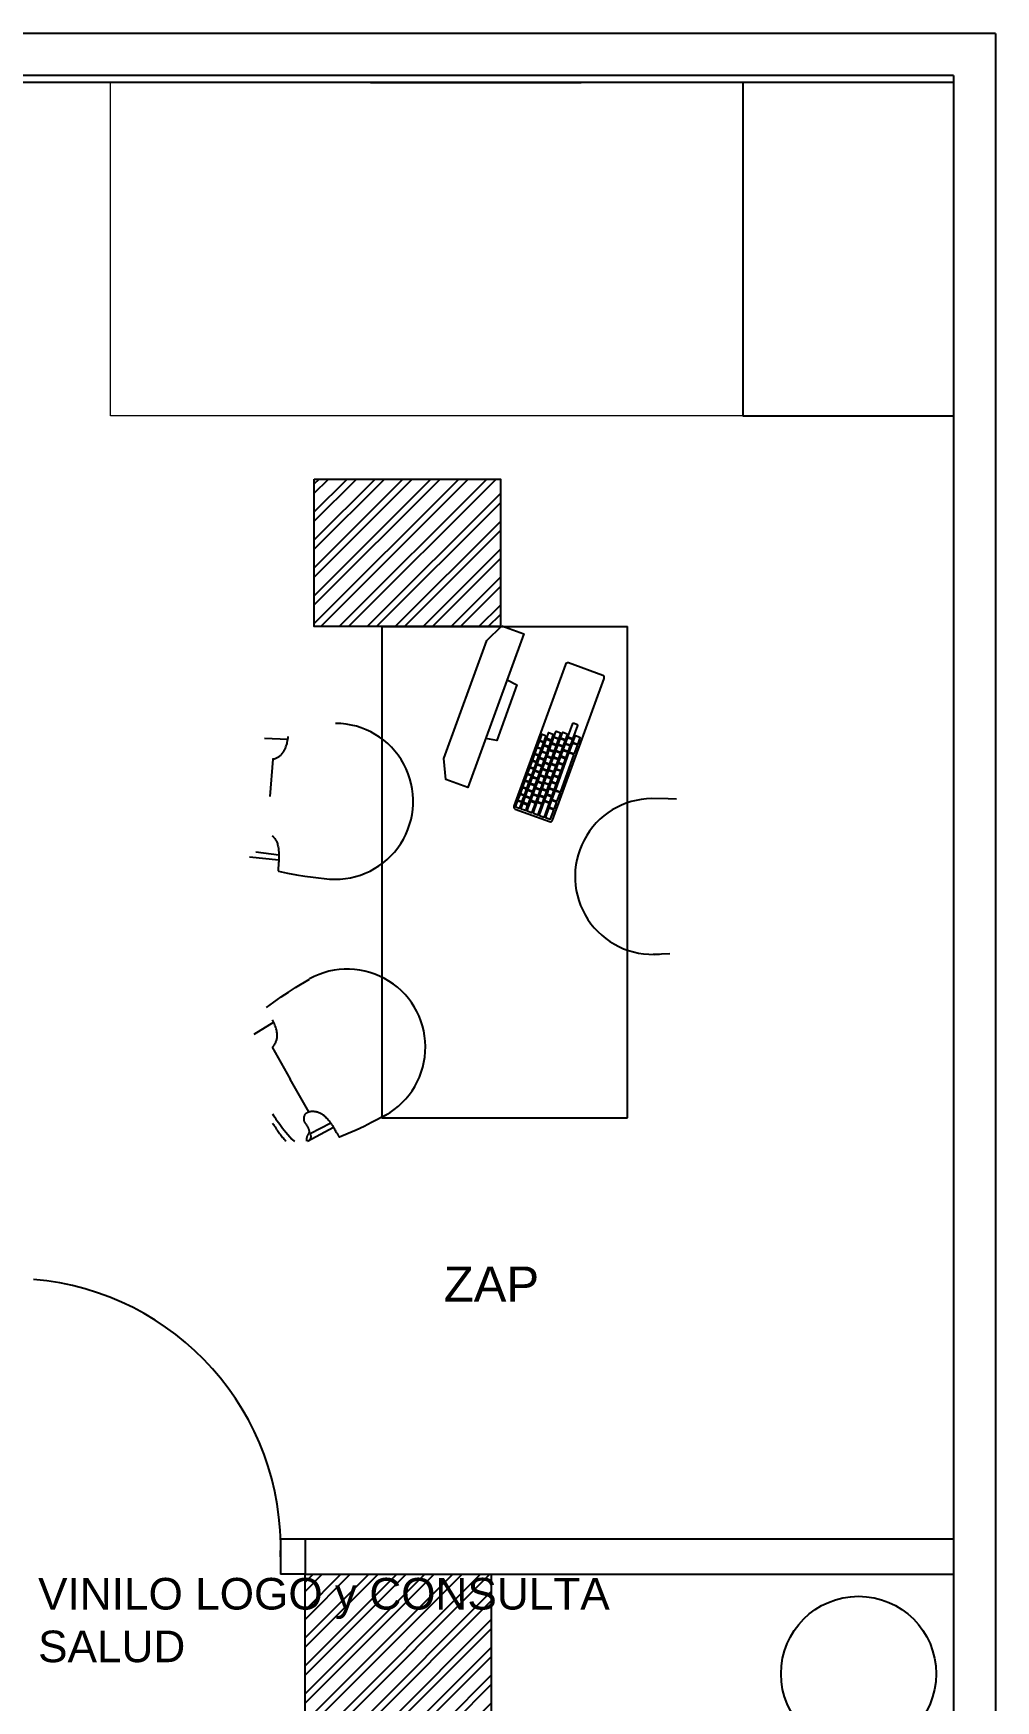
# Model space of a CAD drawing. Extents: x -62916 to 126930, y -44595 to 9525.
# Drawn here: x -13277 to -10537, y -22630 to -17880 of the extents above; entities that cross this region are included whole.
import ezdxf

# ---------------------------------------------------------------- set-up
doc = ezdxf.new("R2010")
doc.units = 0
doc.header["$LTSCALE"] = 1000
doc.header["$MEASUREMENT"] = 0
doc.linetypes.add('TRAZOS2', pattern=[0.375, 0.25, -0.125])
for name, color, linetype in [('ALZADO', 7, 'CONTINUOUS'), ('AREA', 1, 'CONTINUOUS'), ('CARPINTERIA', 4, 'CONTINUOUS'), ('Mobiliario', 8, 'CONTINUOUS'), ('MURO', 2, 'CONTINUOUS')]:
    doc.layers.add(name, color=color, linetype=linetype)
doc.layers.add('CONCEP 2D', color=7, linetype='CONTINUOUS', lineweight=15)
doc.layers.add('textos DT ocultar', color=7, linetype='CONTINUOUS', lineweight=13)
doc.styles.add('ARIAL', font='Arial.ttf')
doc.styles.add('STYLE1', font='Arial.ttf', dxfattribs={"width": 0.75})

msp = doc.modelspace()

# ---------------------------------------------------------------- hatches: boundary and pattern name
at = {"layer": 'ALZADO', "ltscale": 0.5}
h = msp.add_hatch(dxfattribs=at)
h.set_pattern_fill('ANSI32', color=256, scale=150)
h.set_pattern_definition([(45, (0, -25938.553), (-39.77476, 39.77476), []), (45, (26.517, -25938.553), (-39.77476, 39.77476), [])])
h.paths.add_polyline_path([(-21096.7, -22320.4), (-21666.7, -22320.4), (-21666.7, -22720.4), (-21096.7, -22720.4)])
h.paths.add_polyline_path([(-21666.7, -22320.4), (-22066.7, -22320.4), (-22066.7, -22720.4), (-21666.7, -22720.4)])
h.paths.add_polyline_path([(-24426.7, -22320.4), (-24776.7, -22320.4), (-24776.7, -22670.4), (-24426.7, -22670.4)])
h.paths.add_polyline_path([(-16686.3, -22270.4), (-17216.3, -22270.4), (-17216.3, -22690.4), (-16686.3, -22690.4)], flags=0)
h.paths.add_polyline_path([(-16656.7, -21970.4), (-17236.7, -21970.4), (-17236.7, -22770.4), (-16656.7, -22770.4)])
h.paths.add_polyline_path([(-16686.3, -22270.4), (-16686.3, -22690.4), (-17216.3, -22690.4), (-17216.3, -22270.4)], flags=16)
h.paths.add_polyline_path([(-11946.7, -19150.4), (-12476.7, -19150.4), (-12476.7, -19570.4), (-11946.7, -19570.4)])
h.paths.add_polyline_path([(-11972.7, -22270.4), (-12502.7, -22270.4), (-12502.7, -22690.4), (-11972.7, -22690.4)])
h.paths.add_polyline_path([(-22246.7, -19000.4), (-22746.7, -19000.4), (-22746.7, -19400.4), (-22246.7, -19400.4)])
h.paths.add_polyline_path([(-24376.7, -26210.4), (-24826.7, -26210.4), (-24826.7, -26560.4), (-24376.7, -26560.4)])
h.paths.add_polyline_path([(-21666.7, -26210.4), (-22116.7, -26210.4), (-22116.7, -26560.4), (-21666.7, -26560.4)])
h.paths.add_polyline_path([(-16716.7, -26150.4), (-17246.7, -26150.4), (-17246.7, -26510.4), (-16716.7, -26510.4)])
h.paths.add_polyline_path([(-11972.7, -26150.4), (-12502.7, -26150.4), (-12502.7, -26510.4), (-11972.7, -26510.4)])
h.paths.add_polyline_path([(-28426.7, -26210.4), (-28776.7, -26210.4), (-28776.7, -26560.4), (-28426.7, -26560.4)])
h.paths.add_polyline_path([(-27746.7, -22320.4), (-28096.7, -22320.4), (-28096.7, -22670.4), (-27746.7, -22670.4)])
h.paths.add_polyline_path([(-27146.7, -19000.4), (-27496.7, -19000.4), (-27496.7, -19350.4), (-27146.7, -19350.4)])
h.paths.add_polyline_path([(-16656.7, -19200.4), (-17406.7, -19200.4), (-17406.7, -19416.5), (-16656.7, -19416.5), (-16656.7, -19370.4)])

# ---------------------------------------------------------------- linework, layer by layer
for p, q in [((-12316.7, -18020.4), (-11716.7, -18020.4)), ((-10656.7, -18020.4), (-11256.7, -18020.4)), ((-10656.7, -22170.4), (-12572.7, -22170.4)), ((-12502.7, -22170.4), (-12502.7, -22270.4)), ((-12502.7, -22270.4), (-12572.7, -22270.4)), ((-11972.7, -22270.4), (-10656.7, -22270.4))]:
    msp.add_line(p, q, dxfattribs=at)
at = {"layer": 'ALZADO', "color": 8, "ltscale": 0.5}
for p, q in [((-11256.7, -18020.4), (-11256.7, -18970.4)), ((-11256.7, -18970.4), (-10656.7, -18970.4))]:
    msp.add_line(p, q, dxfattribs=at)
msp.add_circle((-10926.9, -22553.9), 220.8, dxfattribs=at)
at = {"layer": 'CARPINTERIA'}
msp.add_line((-12572.7, -22170.4), (-12572.7, -22270.4), dxfattribs=at)
msp.add_arc((-13339.9, -22195.4), 767.6, 358.1336, 85.2774, dxfattribs=at)
at = {"layer": 'CONCEP 2D', "color": 8, "linetype": 'TRAZOS2', "ltscale": 250}
for p, q in [((-13056.7, -18970.4), (-13056.7, -18020.4)), ((-11256.7, -18970.4), (-13056.7, -18970.4))]:
    msp.add_line(p, q, dxfattribs=at)
at = {"layer": 'Mobiliario', "ltscale": 0.5}
msp.add_line((-12284.6, -19570.4), (-11584.6, -19570.4), dxfattribs=at)
for points in [[(-11942.4, -19568.2), (-11879.7, -19591.1), (-12039.1, -20029), (-12101.8, -20006.2), (-12107.7, -19946.6), (-11985.2, -19610), (-11942.4, -19568.2)], [(-11927.4, -19722.1), (-11899.8, -19736.6), (-11957.4, -19894.8), (-11988.3, -19889.7)]]:
    msp.add_lwpolyline(points, dxfattribs=at)
for points in [[(-11740, -19846.1, 0.414201), (-11741.7, -19846.9), (-11754.9, -19883.1, 0.414201), (-11754.1, -19884.9), (-11741.6, -19889.4, 0.414188), (-11739.9, -19888.6), (-11726.7, -19852.3, 0.414201), (-11727.5, -19850.6)], [(-11835, -19897.2, 0.450069), (-11836.7, -19898), (-11841.8, -19911.9, 0.45007), (-11841, -19913.6), (-11831.2, -19917.2, 0.411174), (-11829.3, -19916.4), (-11824.2, -19902.6, 0.411173), (-11825.2, -19900.8)], [(-11828.1, -19878.3, 0.450069), (-11829.8, -19879.1), (-11834.9, -19893, 0.45007), (-11834.1, -19894.7), (-11824.3, -19898.2, 0.411174), (-11822.4, -19897.5), (-11817.3, -19883.6, 0.411173), (-11818.3, -19881.8)], [(-11816.1, -19891.9, 0.414201), (-11817.8, -19892.7), (-11822.4, -19905.4, 0.414201), (-11821.6, -19907.1), (-11809.1, -19911.6, 0.414188), (-11807.4, -19910.8), (-11802.8, -19898.2, 0.414201), (-11803.6, -19896.5)], [(-11809.4, -19873.6, 0.414201), (-11811.2, -19874.4), (-11815.7, -19887.1, 0.414201), (-11815, -19888.8), (-11802.5, -19893.3, 0.414188), (-11800.7, -19892.5), (-11796.2, -19879.9, 0.414201), (-11796.9, -19878.2)], [(-11794.5, -19886.9, 0.414201), (-11796.2, -19887.7), (-11800.8, -19900.3, 0.414201), (-11800, -19902), (-11787.5, -19906.6, 0.414188), (-11785.8, -19905.8), (-11781.2, -19893.2, 0.414201), (-11782, -19891.4)], [(-11788, -19869.2, 0.414201), (-11789.7, -19870), (-11794.3, -19882.6, 0.414201), (-11793.5, -19884.4), (-11781, -19888.9, 0.414188), (-11779.3, -19888.1), (-11774.7, -19875.5, 0.414201), (-11775.5, -19873.8)], [(-11775.8, -19890.2, 0.414201), (-11777.5, -19891), (-11782.1, -19903.6, 0.414201), (-11781.3, -19905.3), (-11768.8, -19909.9, 0.414188), (-11767.1, -19909), (-11762.5, -19896.4, 0.414201), (-11763.3, -19894.7)], [(-11769.4, -19872.5, 0.414201), (-11771.1, -19873.3), (-11775.7, -19885.9, 0.414201), (-11774.9, -19887.6), (-11762.4, -19892.2, 0.414188), (-11760.7, -19891.4), (-11756.1, -19878.8, 0.414201), (-11756.9, -19877.1)], [(-11755.2, -19888, 0.414201), (-11756.9, -19888.8), (-11761.5, -19901.4, 0.414201), (-11760.7, -19903.2), (-11748.2, -19907.7, 0.414188), (-11746.5, -19906.9), (-11741.9, -19894.3, 0.414201), (-11742.7, -19892.6)], [(-11733.1, -19881.6, 0.414201), (-11734.8, -19882.4), (-11740.8, -19899, 0.414201), (-11740, -19900.7), (-11727.5, -19905.3, 0.414188), (-11725.8, -19904.5), (-11719.8, -19887.8, 0.414201), (-11720.6, -19886.1)], [(-11848.8, -19935, 0.450069), (-11850.5, -19935.8), (-11855.5, -19949.7, 0.45007), (-11854.8, -19951.4), (-11845, -19955, 0.411174), (-11843, -19954.3), (-11838, -19940.4, 0.411173), (-11839, -19938.6)], [(-11841.9, -19916.1, 0.450069), (-11843.6, -19916.9), (-11848.7, -19930.8, 0.45007), (-11847.9, -19932.5), (-11838.1, -19936.1, 0.411174), (-11836.2, -19935.4), (-11831.1, -19921.5, 0.411173), (-11832.1, -19919.7)], [(-11835.8, -19946.2, 0.414201), (-11837.6, -19947), (-11842.1, -19959.6, 0.414201), (-11841.4, -19961.3), (-11828.9, -19965.9, 0.414188), (-11827.2, -19965.1), (-11822.6, -19952.4, 0.414201), (-11823.3, -19950.7)], [(-11829.2, -19927.9, 0.414201), (-11830.9, -19928.7), (-11835.5, -19941.3, 0.414201), (-11834.7, -19943), (-11822.2, -19947.6, 0.414188), (-11820.5, -19946.8), (-11815.9, -19934.2, 0.414201), (-11816.7, -19932.4)], [(-11822.8, -19910.2, 0.414201), (-11824.5, -19911), (-11829.1, -19923.6, 0.414201), (-11828.3, -19925.4), (-11815.8, -19929.9, 0.414188), (-11814.1, -19929.1), (-11809.5, -19916.5, 0.414201), (-11810.3, -19914.8)], [(-11814.4, -19941.8, 0.414201), (-11816.1, -19942.6), (-11820.7, -19955.2, 0.414201), (-11819.9, -19956.9), (-11807.4, -19961.4, 0.414188), (-11805.7, -19960.6), (-11801.1, -19948, 0.414201), (-11801.9, -19946.3)], [(-11807.8, -19923.5, 0.414201), (-11809.5, -19924.3), (-11814.1, -19936.9, 0.414201), (-11813.3, -19938.6), (-11800.8, -19943.2, 0.414188), (-11799.1, -19942.3), (-11794.5, -19929.7, 0.414201), (-11795.3, -19928)], [(-11801.1, -19905.2, 0.414201), (-11802.8, -19906), (-11807.4, -19918.6, 0.414201), (-11806.6, -19920.3), (-11794.1, -19924.9, 0.414188), (-11792.4, -19924.1), (-11787.8, -19911.4, 0.414201), (-11788.6, -19909.7)], [(-11795.8, -19945, 0.414201), (-11797.5, -19945.8), (-11802.1, -19958.5, 0.414201), (-11801.3, -19960.2), (-11788.8, -19964.7, 0.414188), (-11787.1, -19963.9), (-11782.5, -19951.3, 0.414201), (-11783.3, -19949.6)], [(-11789.1, -19926.7, 0.414201), (-11790.9, -19927.6), (-11795.4, -19940.2, 0.414201), (-11794.7, -19941.9), (-11782.2, -19946.4, 0.414188), (-11780.4, -19945.6), (-11775.9, -19933, 0.414201), (-11776.6, -19931.3)], [(-11782.5, -19908.5, 0.414201), (-11784.2, -19909.3), (-11788.8, -19921.9, 0.414201), (-11788, -19923.6), (-11775.5, -19928.1, 0.414188), (-11773.8, -19927.3), (-11769.2, -19914.7, 0.414201), (-11770, -19913)], [(-11775, -19942.3, 0.414201), (-11776.7, -19943.1), (-11781.3, -19955.7, 0.414201), (-11780.5, -19957.4), (-11768, -19961.9, 0.414188), (-11766.3, -19961.1), (-11761.7, -19948.5, 0.414201), (-11762.5, -19946.8)], [(-11768.3, -19924, 0.414201), (-11770, -19924.8), (-11774.6, -19937.4, 0.414201), (-11773.8, -19939.1), (-11761.3, -19943.7, 0.414188), (-11759.6, -19942.9), (-11755, -19930.2, 0.414201), (-11755.8, -19928.5)], [(-11761.7, -19905.7, 0.414201), (-11763.4, -19906.5), (-11768, -19919.1, 0.414201), (-11767.2, -19920.8), (-11754.7, -19925.4, 0.414188), (-11753, -19924.6), (-11748.4, -19911.9, 0.414201), (-11749.2, -19910.2)], [(-11741, -19903.3, 0.414201), (-11742.7, -19904.1), (-11750.7, -19926.1, 0.414201), (-11749.9, -19927.8), (-11737.4, -19932.4, 0.414188), (-11735.7, -19931.6), (-11727.7, -19909.5, 0.414201), (-11728.5, -19907.8)], [(-11869.4, -19991.8, 0.450069), (-11871.2, -19992.6), (-11876.2, -20006.5, 0.45007), (-11875.4, -20008.2), (-11865.6, -20011.8, 0.411174), (-11863.7, -20011), (-11858.7, -19997.2, 0.411173), (-11859.7, -19995.4)], [(-11862.6, -19972.9, 0.450069), (-11864.3, -19973.7), (-11869.3, -19987.6, 0.45007), (-11868.5, -19989.3), (-11858.8, -19992.9, 0.411174), (-11856.8, -19992.1), (-11851.8, -19978.3, 0.411173), (-11852.8, -19976.5)], [(-11855.7, -19954, 0.450069), (-11857.4, -19954.8), (-11862.4, -19968.6, 0.45007), (-11861.6, -19970.4), (-11851.9, -19973.9, 0.411174), (-11849.9, -19973.2), (-11844.9, -19959.3, 0.411173), (-11845.9, -19957.5)], [(-11849.2, -19982.8, 0.414201), (-11850.9, -19983.6), (-11855.5, -19996.2, 0.414201), (-11854.7, -19997.9), (-11842.2, -20002.4, 0.414188), (-11840.5, -20001.6), (-11835.9, -19989, 0.414201), (-11836.7, -19987.3)], [(-11842.5, -19964.5, 0.414201), (-11844.2, -19965.3), (-11848.8, -19977.9, 0.414201), (-11848, -19979.6), (-11835.5, -19984.2, 0.414188), (-11833.8, -19983.3), (-11829.2, -19970.7, 0.414201), (-11830, -19969)], [(-11834.2, -19996, 0.414201), (-11835.9, -19996.8), (-11840.5, -20009.4, 0.414201), (-11839.7, -20011.1), (-11827.2, -20015.7, 0.414188), (-11825.5, -20014.9), (-11820.9, -20002.3, 0.414201), (-11821.7, -20000.6)], [(-11827.5, -19977.7, 0.414201), (-11829.2, -19978.5), (-11833.8, -19991.1, 0.414201), (-11833, -19992.9), (-11820.5, -19997.4, 0.414188), (-11818.8, -19996.6), (-11814.2, -19984, 0.414201), (-11815, -19982.3)], [(-11820.9, -19959.4, 0.414201), (-11822.6, -19960.2), (-11827.2, -19972.8, 0.414201), (-11826.4, -19974.6), (-11813.9, -19979.1, 0.414188), (-11812.2, -19978.3), (-11807.6, -19965.7, 0.414201), (-11808.4, -19964)], [(-11808.9, -19981, 0.414201), (-11810.6, -19981.8), (-11815.2, -19994.4, 0.414201), (-11814.4, -19996.1), (-11801.9, -20000.7, 0.414188), (-11800.2, -19999.9), (-11795.6, -19987.3, 0.414201), (-11796.4, -19985.5)], [(-11802.5, -19963.3, 0.414201), (-11804.2, -19964.1), (-11808.8, -19976.8, 0.414201), (-11808, -19978.5), (-11795.5, -19983, 0.414188), (-11793.8, -19982.2), (-11789.2, -19969.6, 0.414201), (-11790, -19967.9)], [(-11794.7, -19996.5, 0.414201), (-11796.4, -19997.3), (-11801, -20009.9, 0.414201), (-11800.2, -20011.6), (-11787.7, -20016.2, 0.414188), (-11786, -20015.4), (-11781.4, -20002.8, 0.414201), (-11782.2, -20001.1)], [(-11788.1, -19978.2, 0.414201), (-11789.8, -19979), (-11794.4, -19991.6, 0.414201), (-11793.6, -19993.4), (-11781.1, -19997.9, 0.414188), (-11779.4, -19997.1), (-11774.8, -19984.5, 0.414201), (-11775.6, -19982.8)], [(-11781.6, -19960.6, 0.414201), (-11783.3, -19961.4), (-11787.9, -19974, 0.414201), (-11787.1, -19975.7), (-11774.6, -19980.2, 0.414188), (-11772.9, -19979.4), (-11768.3, -19966.8, 0.414201), (-11769.1, -19965.1)], [(-11883.2, -20029.7, 0.450069), (-11884.9, -20030.5), (-11890, -20044.3, 0.45007), (-11889.2, -20046.1), (-11879.4, -20049.6, 0.411174), (-11877.5, -20048.9), (-11872.4, -20035, 0.411173), (-11873.4, -20033.2)], [(-11876.3, -20010.7, 0.450069), (-11878, -20011.5), (-11883.1, -20025.4, 0.45007), (-11882.3, -20027.1), (-11872.5, -20030.7, 0.411174), (-11870.6, -20030), (-11865.5, -20016.1, 0.411173), (-11866.6, -20014.3)], [(-11869.1, -20037.6, 0.414201), (-11870.8, -20038.4), (-11875.4, -20051.1, 0.414201), (-11874.6, -20052.8), (-11862.1, -20057.3, 0.414188), (-11860.4, -20056.5), (-11855.8, -20043.9, 0.414201), (-11856.6, -20042.2)], [(-11862.5, -20019.3, 0.414201), (-11864.2, -20020.2), (-11868.8, -20032.8, 0.414201), (-11868, -20034.5), (-11855.5, -20039, 0.414188), (-11853.8, -20038.2), (-11849.2, -20025.6, 0.414201), (-11850, -20023.9)], [(-11855.8, -20001.1, 0.414201), (-11857.5, -20001.9), (-11862.1, -20014.5, 0.414201), (-11861.3, -20016.2), (-11848.8, -20020.7, 0.414188), (-11847.1, -20019.9), (-11842.5, -20007.3, 0.414201), (-11843.3, -20005.6)], [(-11847.3, -20032, 0.414201), (-11849, -20032.8), (-11853.6, -20045.4, 0.414201), (-11852.8, -20047.1), (-11840.3, -20051.6, 0.414188), (-11838.6, -20050.8), (-11834, -20038.2, 0.414201), (-11834.8, -20036.5)], [(-11840.6, -20013.7, 0.414201), (-11842.3, -20014.5), (-11846.9, -20027.1, 0.414201), (-11846.1, -20028.8), (-11833.6, -20033.4, 0.414188), (-11831.9, -20032.5), (-11827.3, -20019.9, 0.414201), (-11828.1, -20018.2)], [(-11828.6, -20035.2, 0.414201), (-11830.3, -20036), (-11834.9, -20048.7, 0.414201), (-11834.1, -20050.4), (-11821.6, -20054.9, 0.414188), (-11819.9, -20054.1), (-11815.3, -20041.5, 0.414201), (-11816.1, -20039.8)], [(-11822, -20016.9, 0.414201), (-11823.7, -20017.8), (-11828.3, -20030.4, 0.414201), (-11827.5, -20032.1), (-11815, -20036.6, 0.414188), (-11813.3, -20035.8), (-11808.7, -20023.2, 0.414201), (-11809.5, -20021.5)], [(-11815.5, -19999.3, 0.414201), (-11817.3, -20000.1), (-11821.8, -20012.7, 0.414201), (-11821.1, -20014.4), (-11808.6, -20019, 0.414188), (-11806.8, -20018.2), (-11802.3, -20005.5, 0.414201), (-11803, -20003.8)], [(-11807.8, -20032.5, 0.414201), (-11809.5, -20033.3), (-11814.1, -20045.9, 0.414201), (-11813.3, -20047.6), (-11800.8, -20052.1, 0.414188), (-11799.1, -20051.3), (-11794.5, -20038.7, 0.414201), (-11795.3, -20037)], [(-11801.4, -20014.8, 0.414201), (-11803.1, -20015.6), (-11807.7, -20028.2, 0.414201), (-11806.9, -20029.9), (-11794.4, -20034.5, 0.414188), (-11792.7, -20033.7), (-11788.1, -20021.1, 0.414201), (-11788.9, -20019.3)], [(-11790.3, -20038.9, 0.414201), (-11792, -20039.7), (-11800, -20061.7, 0.414201), (-11799.3, -20063.4), (-11786.8, -20068, 0.414188), (-11785, -20067.2), (-11777, -20045.1, 0.414201), (-11777.8, -20043.4)], [(-11897, -20067.5, 0.450069), (-11898.7, -20068.3), (-11903.8, -20082.2, 0.45007), (-11903, -20083.9), (-11893.2, -20087.5, 0.411174), (-11891.3, -20086.7), (-11886.2, -20072.9, 0.411173), (-11887.2, -20071.1)], [(-11890.1, -20048.6, 0.450069), (-11891.8, -20049.4), (-11896.9, -20063.3, 0.45007), (-11896.1, -20065), (-11886.3, -20068.5, 0.411174), (-11884.4, -20067.8), (-11879.3, -20053.9, 0.411173), (-11880.3, -20052.1)], [(-11882.5, -20074.2, 0.414201), (-11884.2, -20075), (-11888.8, -20087.6, 0.414201), (-11888, -20089.4), (-11875.5, -20093.9, 0.414188), (-11873.8, -20093.1), (-11869.2, -20080.5, 0.414201), (-11870, -20078.8)], [(-11875.8, -20055.9, 0.414201), (-11877.5, -20056.7), (-11882.1, -20069.3, 0.414201), (-11881.3, -20071.1), (-11868.8, -20075.6, 0.414188), (-11867.1, -20074.8), (-11862.5, -20062.2, 0.414201), (-11863.3, -20060.5)], [(-11860.6, -20068.5, 0.414201), (-11862.3, -20069.3), (-11871.3, -20094, 0.414201), (-11870.5, -20095.7), (-11858, -20100.3, 0.414188), (-11856.3, -20099.5), (-11847.3, -20074.8, 0.414201), (-11848.1, -20073.1)], [(-11853.9, -20050.2, 0.414201), (-11855.6, -20051.1), (-11860.2, -20063.7, 0.414201), (-11859.4, -20065.4), (-11846.9, -20069.9, 0.414188), (-11845.2, -20069.1), (-11840.6, -20056.5, 0.414201), (-11841.4, -20054.8)], [(-11841.9, -20071.8, 0.414201), (-11843.7, -20072.6), (-11853.8, -20100.4, 0.414201), (-11853, -20102.1), (-11840.5, -20106.6, 0.414188), (-11838.8, -20105.8), (-11828.7, -20078.1, 0.414201), (-11829.4, -20076.4)], [(-11835.3, -20053.5, 0.414201), (-11837, -20054.3), (-11841.6, -20067, 0.414201), (-11840.8, -20068.7), (-11828.3, -20073.2, 0.414188), (-11826.6, -20072.4), (-11822, -20059.8, 0.414201), (-11822.8, -20058.1)], [(-11821.1, -20069, 0.414201), (-11822.8, -20069.9), (-11836.3, -20106.7, 0.414201), (-11835.5, -20108.5), (-11823, -20113, 0.414188), (-11821.3, -20112.2), (-11807.8, -20075.3, 0.414201), (-11808.6, -20073.6)], [(-11814.5, -20050.8, 0.414201), (-11816.2, -20051.6), (-11820.8, -20064.2, 0.414201), (-11820, -20065.9), (-11807.5, -20070.4, 0.414188), (-11805.8, -20069.6), (-11801.2, -20057, 0.414201), (-11802, -20055.3)], [(-11808.1, -20087.6, 0.414201), (-11809.8, -20088.5), (-11818.8, -20113.1, 0.414201), (-11818, -20114.8), (-11805.5, -20119.4, 0.414188), (-11803.8, -20118.6), (-11794.8, -20093.9, 0.414201), (-11795.6, -20092.2)], [(-11800.2, -20066, 0.414201), (-11801.9, -20066.8), (-11807.9, -20083.4, 0.414201), (-11807.2, -20085.1), (-11794.7, -20089.7, 0.414188), (-11792.9, -20088.9), (-11786.9, -20072.2, 0.414201), (-11787.7, -20070.5)]]:
    msp.add_lwpolyline(points, format="xyb", close=True, dxfattribs=at)
at = {"layer": 'MURO', "ltscale": 0.5}
for p, q in [((-10536.7, -17880.4), (-13496.7, -17880.4)), ((-10536.7, -17880.4), (-10536.7, -26470.4)), ((-10656.7, -18000.4), (-13376.7, -18000.4)), ((-10656.7, -18000.4), (-10656.7, -26470.4)), ((-10656.7, -18020.4), (-13376.7, -18020.4)), ((-12476.7, -19570.4), (-12476.7, -19370.4))]:
    msp.add_line(p, q, dxfattribs=at)
for points in [[(-12476.7, -19150.4), (-11946.7, -19150.4), (-11946.7, -19570.4), (-12476.7, -19570.4)], [(-12502.7, -22270.4), (-11972.7, -22270.4), (-11972.7, -22690.4), (-12502.7, -22690.4)]]:
    msp.add_lwpolyline(points, close=True, dxfattribs=at)

# ---------------------------------------------------------------- texts
at = {"layer": 'AREA', "color": 3, "style": 'STYLE1'}
msp.add_text('ZAP', height=100, dxfattribs=at).set_placement((-12108.1, -21493.7))
at = {"layer": 'textos DT ocultar', "color": 6, "insert": (-13455.2, -22280.8), "char_height": 64, "width": 2052.392, "attachment_point": 1, "style": 'ARIAL'}
msp.add_mtext('\\pxi-3,l3,t3;{\\fSymbol|b0|i0|c2|p18;\\H1.4063x;·^I}{\\H1.4063x;VINILO LOGO y CONSULTA SALUD\\P\\pi0,l0,tz;\\H0.66664x;\\P\\P\\P                                    \\P \\H0.99997x;      \\P                        \\P\\pi13.128;              }', dxfattribs=at)

# ---------------------------------------------------------------- wipeouts: each hides what was drawn before it
at = {"ltscale": 0.5}
msp.add_wipeout([(-11363.6, -20491.8), (-11363.5, -20474.4), (-11363.4, -20461), (-11321.4, -20459.6), (-11277.3, -20457.6), (-11272.9, -20464.9), (-11269.3, -20469.1), (-11267.3, -20470.6), (-11264.1, -20471.8), (-11262, -20472.2), (-11259.7, -20472.4), (-11256.6, -20472.2), (-11254.3, -20471.8), (-11251.1, -20470.7), (-11248.4, -20469.2), (-11245.8, -20467.1), (-11244, -20465.1), (-11240.4, -20460.4), (-11236.6, -20453.5), (-11233.5, -20447.2), (-11230, -20437.8), (-11227.4, -20428.6), (-11225.7, -20422.1), (-11223.9, -20413.6), (-11222.6, -20406.6), (-11222, -20399.3), (-11220.1, -20381.1), (-11218.6, -20358.6), (-11216.7, -20319.3), (-11216.1, -20276.2), (-11218, -20233.6), (-11221.4, -20185), (-11225.9, -20149.3), (-11232.4, -20126), (-11235.4, -20117.8), (-11242.4, -20102.1), (-11247.7, -20096.5), (-11252.7, -20092.6), (-11259.9, -20089.4), (-11264.2, -20089.7), (-11269.5, -20090.7), (-11274.1, -20093.7), (-11277.7, -20098.4), (-11279.7, -20102.9), (-11366.7, -20101.5), (-11367.1, -20086.2), (-11367.3, -20075.8), (-11367.6, -20072.7), (-11367.9, -20071.8), (-11368.2, -20071.1), (-11369, -20069.8), (-11420.5, -20064.2), (-11445.1, -20062.5), (-11492.2, -20060.9), (-11515.6, -20060.4), (-11538.8, -20061.9), (-11561.9, -20065.8), (-11576.9, -20069.9), (-11601.6, -20078.8), (-11616.6, -20086.6), (-11632.3, -20095), (-11652.4, -20110.3), (-11670.7, -20126.2), (-11686.9, -20145.3), (-11699.6, -20163.3), (-11711.6, -20184.6), (-11720.5, -20204.7), (-11727.1, -20224.6), (-11731.4, -20245.5), (-11733.8, -20265.7), (-11734.6, -20286.9), (-11733.2, -20309.8), (-11728.2, -20331.6), (-11722.5, -20356), (-11712.4, -20377.7), (-11701.7, -20398.9), (-11687.4, -20419), (-11673.8, -20434.6), (-11658.3, -20450.3), (-11634.7, -20468.2), (-11615.6, -20479.6), (-11594.4, -20489.4), (-11572.8, -20495.9), (-11550.5, -20501.3), (-11531.9, -20503.7), (-11510.7, -20504.2), (-11471.4, -20503.3), (-11432, -20500.7), (-11397.6, -20496.9), (-11365.2, -20492.3), (-11364.7, -20492.3), (-11364.1, -20492.1), (-11363.9, -20491.9)], dxfattribs=at).dxf.layer = 'Mobiliario'

# ---------------------------------------------------------------- next in the draw order: linework, layer by layer
at = {"layer": 'Mobiliario', "ltscale": 0.5}
for p, q in [((-11584.6, -20970.4), (-11584.6, -19570.4)), ((-11584.6, -20970.4), (-11584.6, -19570.4)), ((-11468.9, -20061.5), (-11515.6, -20060.4)), ((-11445.1, -20062.5), (-11468.9, -20061.5)), ((-11464.8, -20502.5), (-11512.2, -20504.5))]:
    msp.add_line(p, q, dxfattribs=at)
for points in [[(-11752.8, -19674.2, 0.414201), (-11761.4, -19678.3), (-11908.3, -20082, 0.38771), (-11904.9, -20090.4), (-11806.9, -20126, 0.414201), (-11798.3, -20122), (-11651.4, -19718.3, 0.414201), (-11655.3, -19709.7)], [(-11750.8, -19930.3, 0.414201), (-11752.5, -19931.1), (-11790.2, -20034.6, 0.414201), (-11789.4, -20036.3), (-11776.9, -20040.9, 0.414188), (-11775.2, -20040), (-11737.5, -19936.6, 0.414201), (-11738.3, -19934.9)]]:
    msp.add_lwpolyline(points, format="xyb", close=True, dxfattribs=at)
msp.add_arc((-11512.3, -20282.4), 222.1, 90.8366, 274.7274, dxfattribs=at)

# ---------------------------------------------------------------- next in the draw order: wipeouts: each hides what was drawn before it
at = {"ltscale": 0.5}
for points in [[(-12547, -19846.7), (-12548.7, -19864.1), (-12550, -19877.4), (-12591.9, -19875.2), (-12636, -19873.3), (-12639.7, -19865.7), (-12643, -19861.2), (-12644.9, -19859.5), (-12648, -19858), (-12650, -19857.4), (-12652.3, -19857.1), (-12655.4, -19856.9), (-12657.7, -19857.1), (-12661, -19857.9), (-12663.8, -19859.2), (-12666.5, -19861.1), (-12668.6, -19862.9), (-12672.5, -19867.3), (-12676.9, -19873.9), (-12680.5, -19879.9), (-12684.9, -19888.9), (-12688.2, -19897.8), (-12690.5, -19904.2), (-12693.1, -19912.5), (-12694.9, -19919.4), (-12696.2, -19926.6), (-12699.7, -19944.6), (-12703.1, -19966.8), (-12708.4, -20005.8), (-12712.8, -20048.7), (-12714.5, -20091.3), (-12715.5, -20140), (-12714, -20175.9), (-12709.7, -20199.7), (-12707.4, -20208.2), (-12701.7, -20224.4), (-12696.9, -20230.4), (-12692.3, -20234.8), (-12685.4, -20238.6), (-12681.1, -20238.6), (-12675.8, -20238.1), (-12670.9, -20235.5), (-12667, -20231.2), (-12664.5, -20226.9), (-12577.9, -20235.8), (-12578.9, -20251.1), (-12579.7, -20261.5), (-12579.6, -20264.6), (-12579.4, -20265.5), (-12579.2, -20266.2), (-12578.4, -20267.6), (-12527.6, -20277.7), (-12503.3, -20281.5), (-12456.4, -20287.2), (-12433.3, -20289.8), (-12410, -20290.2), (-12386.7, -20288.4), (-12371.3, -20285.6), (-12346, -20279), (-12330.3, -20272.5), (-12314, -20265.4), (-12292.6, -20252), (-12273, -20237.7), (-12255.2, -20220.1), (-12241, -20203.2), (-12227.1, -20183.1), (-12216.6, -20163.9), (-12208.3, -20144.6), (-12202.1, -20124.2), (-12197.9, -20104.2), (-12195.3, -20083.2), (-12194.8, -20060.2), (-12197.8, -20038.1), (-12201.3, -20013.4), (-12209.5, -19990.8), (-12218.4, -19968.7), (-12230.8, -19947.5), (-12243, -19930.7), (-12257.1, -19913.8), (-12279.1, -19893.9), (-12297, -19880.9), (-12317.4, -19869.3), (-12338.3, -19860.9), (-12360, -19853.6), (-12378.4, -19849.5), (-12399.4, -19847.2), (-12438.6, -19844.7), (-12478.2, -19843.8), (-12512.7, -19844.6), (-12545.4, -19846.3), (-12545.9, -19846.3), (-12546.5, -19846.5), (-12546.8, -19846.7)], [(-12406.3, -21024.1), (-12415.2, -21009.1), (-12422, -20997.5), (-12459, -21017.3), (-12498.2, -21037.6), (-12498.3, -21046.1), (-12499.4, -21051.6), (-12500.4, -21053.9), (-12502.6, -21056.5), (-12504.2, -21057.9), (-12506.1, -21059.2), (-12508.9, -21060.6), (-12511, -21061.5), (-12514.4, -21062.1), (-12517.4, -21062.1), (-12520.7, -21061.6), (-12523.3, -21060.8), (-12528.8, -21058.5), (-12535.5, -21054.4), (-12541.3, -21050.5), (-12549.1, -21044.1), (-12555.9, -21037.5), (-12560.7, -21032.7), (-12566.5, -21026.2), (-12571.1, -21020.8), (-12575.3, -21014.8), (-12586.1, -21000), (-12598.6, -20981.3), (-12619.8, -20948.1), (-12641.9, -20911.2), (-12661.5, -20873.3), (-12683, -20829.5), (-12696.9, -20796.3), (-12702.9, -20772.9), (-12704.4, -20764.3), (-12706.2, -20747.2), (-12704.4, -20739.7), (-12702, -20733.8), (-12697.4, -20727.4), (-12693.5, -20725.6), (-12688.4, -20723.8), (-12682.9, -20724.1), (-12677.5, -20726.4), (-12673.5, -20729.2), (-12598.8, -20684.5), (-12606.1, -20671.1), (-12611.2, -20662), (-12612.5, -20659.2), (-12612.7, -20658.2), (-12612.8, -20657.5), (-12612.7, -20655.9), (-12570.9, -20625.3), (-12550.4, -20611.6), (-12510.4, -20586.6), (-12490.5, -20574.5), (-12469.6, -20564.2), (-12447.7, -20556), (-12432.6, -20552.1), (-12406.8, -20547.4), (-12389.9, -20546.7), (-12372.1, -20546.2), (-12347.1, -20549.3), (-12323.3, -20554), (-12299.7, -20562.4), (-12279.6, -20571.6), (-12258.6, -20584.1), (-12240.9, -20597), (-12225.2, -20611), (-12211, -20626.9), (-12198.8, -20643.2), (-12187.5, -20661.2), (-12177.3, -20681.7), (-12170.7, -20703.1), (-12163.5, -20727), (-12161.3, -20750.9), (-12160, -20774.6), (-12162.4, -20799.2), (-12166.3, -20819.5), (-12172, -20840.8), (-12183.5, -20868.1), (-12194.2, -20887.5), (-12207.8, -20906.6), (-12223.1, -20923.1), (-12239.8, -20938.9), (-12254.7, -20950.3), (-12272.8, -20961.3), (-12307.3, -20980.1), (-12342.7, -20997.7), (-12374.3, -21011.5), (-12404.7, -21023.8), (-12405.2, -21024), (-12405.8, -21024.1), (-12406.1, -21024.1)]]:
    msp.add_wipeout(points, dxfattribs=at).dxf.layer = 'Mobiliario'

# ---------------------------------------------------------------- next in the draw order: linework, layer by layer
at = {"layer": 'Mobiliario', "ltscale": 0.5}
for p, q in [((-12284.6, -19570.4), (-12284.6, -20970.4)), ((-12284.6, -19570.4), (-12284.6, -20970.4)), ((-12551.9, -19891.9), (-12618.1, -19889.3)), ((-12554.4, -19903.2), (-12553.5, -19899.5)), ((-12553.5, -19899.5), (-12552.6, -19895.6)), ((-12552.6, -19895.6), (-12551.9, -19891.7)), ((-12551.9, -19891.7), (-12551.3, -19887.7)), ((-12551.3, -19887.7), (-12550.7, -19883.7)), ((-12595.1, -19947.8), (-12603.6, -20054.6)), ((-12595.6, -19947.8), (-12594.3, -19947.7)), ((-12594.3, -19947.7), (-12593, -19947.5)), ((-12593, -19947.5), (-12591.7, -19947.2)), ((-12591.7, -19947.2), (-12590.3, -19946.9)), ((-12590.3, -19946.9), (-12588.8, -19946.5)), ((-12588.8, -19946.5), (-12587.4, -19945.9)), ((-12587.4, -19945.9), (-12585.8, -19945.3)), ((-12585.8, -19945.3), (-12584.2, -19944.6)), ((-12584.2, -19944.6), (-12582.5, -19943.7)), ((-12582.5, -19943.7), (-12580.8, -19942.8)), ((-12580.8, -19942.8), (-12579.1, -19941.7)), ((-12579.1, -19941.7), (-12577.4, -19940.6)), ((-12577.4, -19940.6), (-12575.7, -19939.4)), ((-12575.7, -19939.4), (-12574, -19938.1)), ((-12574, -19938.1), (-12572.4, -19936.8)), ((-12572.4, -19936.8), (-12570.8, -19935.4)), ((-12570.8, -19935.4), (-12569.3, -19933.9)), ((-12569.3, -19933.9), (-12567.8, -19932.3)), ((-12567.8, -19932.3), (-12566.4, -19930.6)), ((-12566.4, -19930.6), (-12565, -19928.7)), ((-12565, -19928.7), (-12563.7, -19926.7)), ((-12563.7, -19926.7), (-12562.4, -19924.5)), ((-12562.4, -19924.5), (-12561.1, -19922)), ((-12561.1, -19922), (-12559.9, -19919.4)), ((-12559.9, -19919.4), (-12558.6, -19916.5)), ((-12558.6, -19916.5), (-12557.5, -19913.4)), ((-12557.5, -19913.4), (-12556.4, -19910.2)), ((-12556.4, -19910.2), (-12555.3, -19906.8)), ((-12555.3, -19906.8), (-12554.4, -19903.2)), ((-12596.7, -20166.6), (-12595.2, -20168)), ((-12595.2, -20168), (-12593.7, -20169.5)), ((-12593.7, -20169.5), (-12592.2, -20171)), ((-12592.2, -20171), (-12590.8, -20172.6)), ((-12590.8, -20172.6), (-12589.5, -20174.2)), ((-12589.5, -20174.2), (-12588.2, -20175.9)), ((-12588.2, -20175.9), (-12587, -20177.7)), ((-12587, -20177.7), (-12585.9, -20179.6)), ((-12585.9, -20179.6), (-12584.8, -20181.7)), ((-12584.8, -20181.7), (-12583.8, -20183.9)), ((-12583.8, -20183.9), (-12582.8, -20186.3)), ((-12582.8, -20186.3), (-12581.9, -20188.9)), ((-12577.9, -20235.8), (-12661.4, -20227.2)), ((-12577.6, -20221.3), (-12643.4, -20213.5)), ((-12581.9, -20188.9), (-12581.1, -20191.7)), ((-12581.1, -20191.7), (-12580.4, -20194.7)), ((-12580.4, -20194.7), (-12579.7, -20197.9)), ((-12579.7, -20197.9), (-12579.1, -20201.3)), ((-12579.1, -20201.3), (-12578.6, -20204.9)), ((-12578.6, -20204.9), (-12578.2, -20208.6)), ((-12578.2, -20208.6), (-12577.9, -20212.4)), ((-12577.9, -20212.4), (-12577.7, -20216.3)), ((-12577.8, -20232.2), (-12577.9, -20235.9)), ((-12577.6, -20228.3), (-12577.8, -20232.2)), ((-12577.7, -20216.3), (-12577.6, -20220.3)), ((-12577.6, -20220.3), (-12577.6, -20224.3)), ((-12577.6, -20224.3), (-12577.6, -20228.3)), ((-12579.6, -20261.1), (-12579.7, -20261.8)), ((-12579.7, -20261.8), (-12579.7, -20262.4)), ((-12579.7, -20262.4), (-12579.7, -20263)), ((-12579.7, -20263), (-12579.7, -20263.6)), ((-12579.7, -20263.6), (-12579.7, -20264.1)), ((-12579.7, -20264.1), (-12579.6, -20264.6)), ((-12579.5, -20259.7), (-12579.6, -20260.4)), ((-12579.6, -20260.4), (-12579.6, -20261.1)), ((-12579.6, -20264.6), (-12579.5, -20265.1)), ((-12579.4, -20258), (-12579.5, -20258.9)), ((-12579.5, -20258.9), (-12579.5, -20259.7)), ((-12579.5, -20265.1), (-12579.4, -20265.5)), ((-12579.3, -20257.1), (-12579.4, -20258)), ((-12579.4, -20265.5), (-12579.2, -20266)), ((-12579.2, -20254.9), (-12579.3, -20256.1)), ((-12579.3, -20256.1), (-12579.3, -20257.1)), ((-12579.1, -20253.6), (-12579.2, -20254.9)), ((-12579.2, -20266), (-12579, -20266.5)), ((-12579, -20252), (-12579.1, -20253.6)), ((-12578.8, -20250.2), (-12579, -20252)), ((-12579, -20266.5), (-12578.7, -20267.1)), ((-12578.7, -20248.1), (-12578.8, -20250.2)), ((-12578.5, -20245.6), (-12578.7, -20248.1)), ((-12578.7, -20267.1), (-12578.4, -20267.6)), ((-12578.3, -20242.7), (-12578.5, -20245.6)), ((-12578.4, -20267.6), (-12552.7, -20273.1)), ((-12578.1, -20239.4), (-12578.3, -20242.7)), ((-12577.9, -20235.9), (-12578.1, -20239.4)), ((-12552.7, -20273.1), (-12527.6, -20277.7)), ((-12527.6, -20277.7), (-12503.3, -20281.5)), ((-12503.3, -20281.5), (-12479.6, -20284.6)), ((-12479.6, -20284.6), (-12433.3, -20289.8)), ((-12570.9, -20625.3), (-12550.4, -20611.6)), ((-12550.4, -20611.6), (-12530.3, -20598.7)), ((-12530.3, -20598.7), (-12490.5, -20574.5)), ((-12612.7, -20655.9), (-12591.7, -20640.1)), ((-12591.7, -20640.1), (-12570.9, -20625.3)), ((-12592.3, -20697.6), (-12648.7, -20732.5)), ((-12593.6, -20694.8), (-12595.3, -20691.2)), ((-12591.9, -20698.5), (-12593.6, -20694.8)), ((-12590.3, -20702.1), (-12591.9, -20698.5)), ((-12588.8, -20705.8), (-12590.3, -20702.1)), ((-12587.5, -20709.4), (-12588.8, -20705.8)), ((-12586.3, -20712.9), (-12587.5, -20709.4)), ((-12588.3, -20758.7), (-12587.4, -20757)), ((-12587.4, -20757), (-12586.6, -20755.2)), ((-12586.6, -20755.2), (-12585.8, -20753.3)), ((-12585.3, -20716.3), (-12586.3, -20712.9)), ((-12585.8, -20753.3), (-12585, -20751.3)), ((-12584.4, -20719.6), (-12585.3, -20716.3)), ((-12585, -20751.3), (-12584.3, -20749.3)), ((-12583.6, -20722.8), (-12584.4, -20719.6)), ((-12584.3, -20749.3), (-12583.7, -20747.3)), ((-12583.7, -20747.3), (-12583.2, -20745.3)), ((-12583, -20725.9), (-12583.6, -20722.8)), ((-12583.2, -20745.3), (-12582.8, -20743.2)), ((-12582.6, -20728.8), (-12583, -20725.9)), ((-12582.8, -20743.2), (-12582.5, -20741)), ((-12582.3, -20731.5), (-12582.6, -20728.8)), ((-12582.5, -20741), (-12582.2, -20738.8)), ((-12582.1, -20734.1), (-12582.3, -20731.5)), ((-12582.2, -20738.8), (-12582.1, -20736.5)), ((-12582.1, -20736.5), (-12582.1, -20734.1)), ((-12596.4, -20769.1), (-12545.5, -20859.6)), ((-12595.8, -20768.6), (-12594.9, -20767.7)), ((-12594.9, -20767.7), (-12593.9, -20766.7)), ((-12593.9, -20766.7), (-12592.9, -20765.7)), ((-12592.9, -20765.7), (-12592, -20764.5)), ((-12592, -20764.5), (-12591, -20763.2)), ((-12591, -20763.2), (-12590.1, -20761.8)), ((-12590.1, -20761.8), (-12589.2, -20760.3)), ((-12589.2, -20760.3), (-12588.3, -20758.7)), ((-12492.6, -20952.8), (-12545.5, -20859.6)), ((-12595.9, -20958.5), (-12592.5, -20963.6)), ((-12595.5, -20985.6), (-12593.2, -20989.2)), ((-12593.2, -20989.2), (-12590.8, -20992.7)), ((-12592.5, -20963.6), (-12589.2, -20968.5)), ((-12590.8, -20992.7), (-12588.5, -20996.1)), ((-12589.2, -20968.5), (-12585.9, -20973.4)), ((-12585.9, -20973.4), (-12582.4, -20978.3)), ((-12582.4, -20978.3), (-12578.9, -20983.3)), ((-12578.9, -20983.3), (-12575.2, -20988.4)), ((-12575.2, -20988.4), (-12571.3, -20993.7)), ((-12571.3, -20993.7), (-12567.2, -20999.3)), ((-12505.8, -20972.3), (-12505.7, -20970.9)), ((-12505.8, -20973.7), (-12505.8, -20972.3)), ((-12505.7, -20975), (-12505.8, -20973.7)), ((-12505.7, -20970.9), (-12505.6, -20969.6)), ((-12505.6, -20976.3), (-12505.7, -20975)), ((-12505.6, -20969.6), (-12505.4, -20968.2)), ((-12505.4, -20977.5), (-12505.6, -20976.3)), ((-12505.4, -20968.2), (-12505.1, -20966.8)), ((-12505.1, -20978.7), (-12505.4, -20977.5)), ((-12505.1, -20966.8), (-12504.8, -20965.5)), ((-12504.8, -20979.9), (-12505.1, -20978.7)), ((-12504.8, -20965.5), (-12504.4, -20964.2)), ((-12504.4, -20981), (-12504.8, -20979.9)), ((-12504.4, -20964.2), (-12503.9, -20963)), ((-12503.9, -20982), (-12504.4, -20981)), ((-12503.9, -20963), (-12503.4, -20961.8)), ((-12503.3, -20983.1), (-12503.9, -20982)), ((-12503.4, -20961.8), (-12502.9, -20960.7)), ((-12502.8, -20984.1), (-12503.3, -20983.1)), ((-12502.9, -20960.7), (-12502.3, -20959.6)), ((-12502.1, -20985.1), (-12502.8, -20984.1)), ((-12502.3, -20959.6), (-12501.6, -20958.6)), ((-12501.4, -20986.1), (-12502.1, -20985.1)), ((-12501.6, -20958.6), (-12500.8, -20957.8)), ((-12500.7, -20987.2), (-12501.4, -20986.1)), ((-12500.8, -20957.8), (-12500.1, -20957)), ((-12499.9, -20988.2), (-12500.7, -20987.2)), ((-12500.1, -20957), (-12499.2, -20956.2)), ((-12499.1, -20989.4), (-12499.9, -20988.2)), ((-12499.2, -20956.2), (-12498.3, -20955.6)), ((-12498.3, -20990.5), (-12499.1, -20989.4)), ((-12498.3, -20955.6), (-12497.4, -20955)), ((-12497.5, -20991.7), (-12498.3, -20990.5)), ((-12496.7, -20992.9), (-12497.5, -20991.7)), ((-12497.4, -20955), (-12496.4, -20954.4)), ((-12495.9, -20994), (-12496.7, -20992.9)), ((-12496.4, -20954.4), (-12495.3, -20953.9)), ((-12495.2, -20995.2), (-12495.9, -20994)), ((-12495.3, -20953.9), (-12494.2, -20953.4)), ((-12494.2, -20953.4), (-12493.1, -20953)), ((-12493.1, -20953), (-12491.9, -20952.6)), ((-12491.9, -20952.6), (-12490.6, -20952.2)), ((-12490.6, -20952.2), (-12489.3, -20951.9)), ((-12489.3, -20951.9), (-12487.9, -20951.6)), ((-12429.9, -20985.3), (-12488.8, -21015.5)), ((-12487.9, -20951.6), (-12486.4, -20951.4)), ((-12486.4, -20951.4), (-12484.8, -20951.2)), ((-12484.8, -20951.2), (-12483.1, -20951.1)), ((-12483.1, -20951.1), (-12481.4, -20951.1)), ((-12481.4, -20951.1), (-12479.5, -20951.2)), ((-12479.5, -20951.2), (-12477.6, -20951.3)), ((-12477.6, -20951.3), (-12475.6, -20951.6)), ((-12475.6, -20951.6), (-12473.6, -20951.9)), ((-12473.6, -20951.9), (-12471.5, -20952.2)), ((-12471.5, -20952.2), (-12469.5, -20952.7)), ((-12469.5, -20952.7), (-12467.4, -20953.2)), ((-12467.4, -20953.2), (-12465.4, -20953.8)), ((-12465.4, -20953.8), (-12463.4, -20954.5)), ((-12463.4, -20954.5), (-12461.4, -20955.3)), ((-12461.4, -20955.3), (-12459.4, -20956.3)), ((-12459.4, -20956.3), (-12457.3, -20957.4)), ((-12457.3, -20957.4), (-12455.2, -20958.7)), ((-12455.2, -20958.7), (-12453.1, -20960.1)), ((-12453.1, -20960.1), (-12450.9, -20961.8)), ((-12450.9, -20961.8), (-12448.7, -20963.7)), ((-12448.7, -20963.7), (-12446.4, -20965.8)), ((-12446.4, -20965.8), (-12444, -20968.1)), ((-12444, -20968.1), (-12441.6, -20970.5)), ((-12441.6, -20970.5), (-12439.3, -20973.2)), ((-12439.3, -20973.2), (-12436.9, -20976)), ((-12436.9, -20976), (-12434.5, -20979)), ((-12434.5, -20979), (-12432.1, -20982.1)), ((-12432.1, -20982.1), (-12429.8, -20985.4)), ((-12429.8, -20985.4), (-12427.5, -20988.8)), ((-12427.5, -20988.8), (-12425.3, -20992.1)), ((-12425.3, -20992.1), (-12423.2, -20995.5)), ((-12357.1, -21003.8), (-12334.7, -20993.4)), ((-12334.7, -20993.4), (-12313.4, -20982.8)), ((-12313.4, -20982.8), (-12271.3, -20960.8)), ((-12284.6, -20970.4), (-11584.6, -20970.4)), ((-12284.6, -20970.4), (-11584.6, -20970.4)), ((-12588.5, -20996.1), (-12586.3, -20999.5)), ((-12586.3, -20999.5), (-12584, -21002.8)), ((-12584, -21002.8), (-12581.9, -21005.9)), ((-12581.9, -21005.9), (-12579.7, -21009)), ((-12579.7, -21009), (-12577.6, -21012)), ((-12577.6, -21012), (-12575.5, -21014.9)), ((-12575.5, -21014.9), (-12573.3, -21017.7)), ((-12573.3, -21017.7), (-12571.2, -21020.5)), ((-12571.2, -21020.5), (-12569.1, -21023.2)), ((-12569.1, -21023.2), (-12566.9, -21025.8)), ((-12567.2, -20999.3), (-12562.7, -21005.2)), ((-12566.9, -21025.8), (-12564.6, -21028.4)), ((-12564.6, -21028.4), (-12562.3, -21031)), ((-12562.7, -21005.2), (-12557.8, -21011.3)), ((-12562.3, -21031), (-12559.9, -21033.6)), ((-12559.9, -21033.6), (-12557.4, -21036.1)), ((-12557.8, -21011.3), (-12552.5, -21017.6)), ((-12552.5, -21017.6), (-12546.7, -21024.1)), ((-12546.7, -21024.1), (-12540.3, -21030.8)), ((-12540.3, -21030.8), (-12533.3, -21037.6)), ((-12498.2, -21033.9), (-12498.1, -21032.4)), ((-12498.2, -21035.3), (-12498.2, -21033.9)), ((-12498.2, -21036.9), (-12498.2, -21035.3)), ((-12498.1, -21031), (-12497.9, -21029.6)), ((-12498.1, -21032.4), (-12498.1, -21031)), ((-12497.9, -21029.6), (-12497.8, -21028.3)), ((-12497.8, -21028.3), (-12497.6, -21027)), ((-12497.6, -21027), (-12497.3, -21025.7)), ((-12497.3, -21025.7), (-12497, -21024.6)), ((-12497, -21024.6), (-12496.7, -21023.4)), ((-12496.7, -21023.4), (-12496.3, -21022.4)), ((-12496.3, -21022.4), (-12495.9, -21021.3)), ((-12422, -20997.5), (-12496, -21037)), ((-12495.9, -21021.3), (-12495.4, -21020.4)), ((-12495.4, -21020.4), (-12494.9, -21019.4)), ((-12494.5, -20996.4), (-12495.2, -20995.2)), ((-12494.9, -21019.4), (-12494.4, -21018.5)), ((-12493.9, -20997.6), (-12494.5, -20996.4)), ((-12494.5, -21036), (-12493.2, -21035.1)), ((-12494.4, -21018.5), (-12493.9, -21017.7)), ((-12493.4, -20998.8), (-12493.9, -20997.6)), ((-12493.9, -21017.7), (-12493.4, -21016.8)), ((-12492.9, -21000), (-12493.4, -20998.8)), ((-12493.4, -21016.8), (-12492.9, -21016)), ((-12493.2, -21035.1), (-12492.1, -21034.3)), ((-12492.4, -21001.1), (-12492.9, -21000)), ((-12492.9, -21016), (-12492.4, -21015.3)), ((-12492.1, -21002.2), (-12492.4, -21001.1)), ((-12492.4, -21015.3), (-12492, -21014.5)), ((-12491.7, -21003.3), (-12492.1, -21002.2)), ((-12492.1, -21034.3), (-12491.2, -21033.7)), ((-12492, -21014.5), (-12491.5, -21013.7)), ((-12491.4, -21004.3), (-12491.7, -21003.3)), ((-12491.5, -21013.7), (-12491.2, -21013)), ((-12491.2, -21005.4), (-12491.4, -21004.3)), ((-12491, -21006.3), (-12491.2, -21005.4)), ((-12491.2, -21013), (-12490.9, -21012.2)), ((-12491.2, -21033.7), (-12490.4, -21033.1)), ((-12490.8, -21007.2), (-12491, -21006.3)), ((-12490.9, -21012.2), (-12490.7, -21011.4)), ((-12490.7, -21008.1), (-12490.8, -21007.2)), ((-12490.6, -21009), (-12490.7, -21008.1)), ((-12490.7, -21011.4), (-12490.6, -21010.6)), ((-12490.6, -21009.8), (-12490.6, -21009)), ((-12490.6, -21010.6), (-12490.6, -21009.8)), ((-12490.4, -21033.1), (-12489.8, -21032.6)), ((-12489.8, -21032.6), (-12489.2, -21032.1)), ((-12489.2, -21032.1), (-12488.8, -21031.6)), ((-12487.9, -21016.7), (-12488.8, -21015.5)), ((-12488.8, -21031.6), (-12488.3, -21031.1)), ((-12488.3, -21031.1), (-12488, -21030.6)), ((-12488, -21030.6), (-12487.6, -21030.1)), ((-12487.3, -21017.9), (-12487.9, -21016.7)), ((-12487.6, -21030.1), (-12487.3, -21029.6)), ((-12486.8, -21018.9), (-12487.3, -21017.9)), ((-12487.3, -21029.6), (-12487.1, -21029.1)), ((-12487.1, -21029.1), (-12486.9, -21028.6)), ((-12486.9, -21028.6), (-12486.7, -21028.1)), ((-12486.5, -21019.8), (-12486.8, -21018.9)), ((-12486.7, -21028.1), (-12486.5, -21027.5)), ((-12486.2, -21020.7), (-12486.5, -21019.8)), ((-12486.5, -21027.5), (-12486.4, -21027)), ((-12486.4, -21027), (-12486.2, -21026.5)), ((-12486.1, -21021.5), (-12486.2, -21020.7)), ((-12486.2, -21026.5), (-12486.1, -21025.9)), ((-12486, -21022.2), (-12486.1, -21021.5)), ((-12486.1, -21025.9), (-12486, -21025.4)), ((-12486, -21022.9), (-12486, -21022.2)), ((-12485.9, -21023.6), (-12486, -21022.9)), ((-12486, -21024.2), (-12485.9, -21023.6)), ((-12486, -21024.8), (-12486, -21024.2)), ((-12486, -21025.4), (-12486, -21024.8)), ((-12423.2, -20995.5), (-12421.2, -20998.8)), ((-12421.2, -20998.8), (-12419.3, -21002)), ((-12419.3, -21002), (-12417.6, -21005)), ((-12417.6, -21005), (-12415.9, -21007.8)), ((-12415.9, -21007.8), (-12414.5, -21010.4)), ((-12414.5, -21010.4), (-12413.2, -21012.7)), ((-12413.2, -21012.7), (-12412, -21014.7)), ((-12412, -21014.7), (-12411, -21016.5)), ((-12411, -21016.5), (-12410, -21018.1)), ((-12410, -21018.1), (-12409.3, -21019.5)), ((-12409.3, -21019.5), (-12408.6, -21020.6)), ((-12408.6, -21020.6), (-12408, -21021.5)), ((-12408, -21021.5), (-12407.6, -21022.3)), ((-12407.6, -21022.3), (-12407.2, -21022.9)), ((-12407.2, -21022.9), (-12406.9, -21023.3)), ((-12406.9, -21023.3), (-12406.7, -21023.6)), ((-12406.7, -21023.6), (-12406.5, -21023.8)), ((-12406.5, -21023.8), (-12406.4, -21024)), ((-12406.4, -21024), (-12406.2, -21024)), ((-12406.2, -21024), (-12406.1, -21024.1)), ((-12406.1, -21024.1), (-12405.9, -21024.1)), ((-12405.9, -21024.1), (-12405.8, -21024.1)), ((-12405.8, -21024.1), (-12405.6, -21024.1)), ((-12405.6, -21024.1), (-12405.5, -21024.1)), ((-12405.5, -21024.1), (-12405.3, -21024)), ((-12405.3, -21024), (-12405.1, -21024)), ((-12405.1, -21024), (-12405, -21023.9)), ((-12405, -21023.9), (-12404.8, -21023.8)), ((-12404.8, -21023.8), (-12380.4, -21014)), ((-12380.4, -21014), (-12357.1, -21003.8))]:
    msp.add_line(p, q, dxfattribs=at)
for centre, start, end in [((-12417.1, -20068.3), 265.8366, 89.7274), ((-12382.3, -20768.4), 295.2726, 119.1634)]:
    msp.add_arc(centre, 222.1, start, end, dxfattribs=at)

doc.saveas('drawing.dxf')
